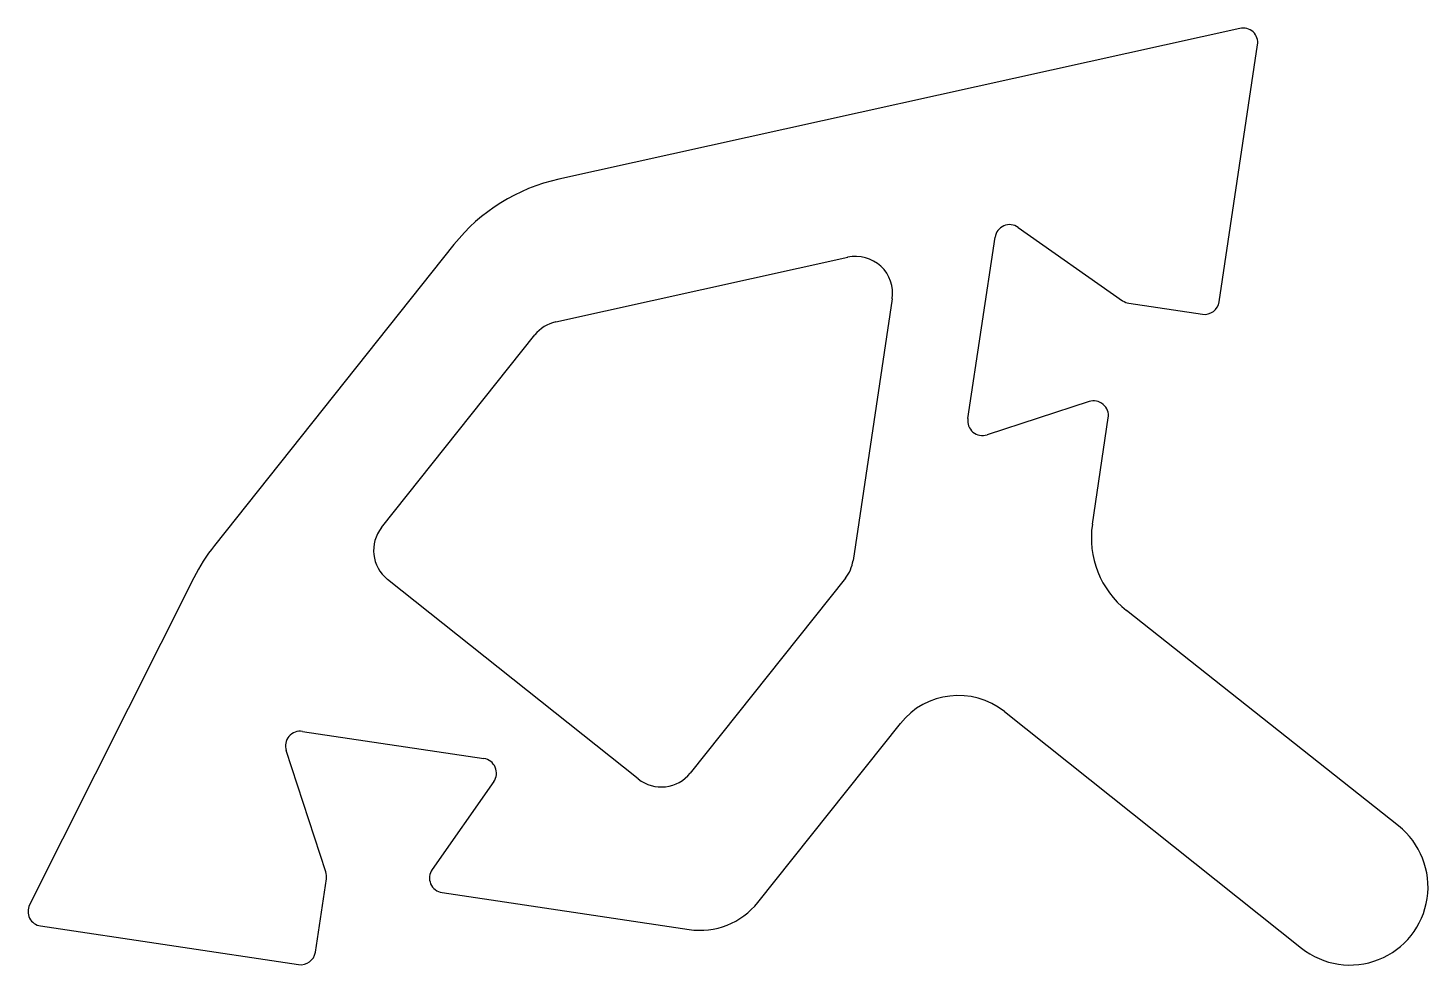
# Model space of a CAD drawing. Extents: x -24 to 24, y 11.4 to 43.5.
import ezdxf

# ---------------------------------------------------------------- set-up
doc = ezdxf.new("R2010")
doc.units = 0
doc.layers.get('0').update_dxf_attribs({"linetype": 'CONTINUOUS'})

msp = doc.modelspace()

# ---------------------------------------------------------------- linework, layer by layer
for p, q in [((17.566, 43.518), (-5.81, 38.343)), ((16.859, 34.132), (18.178, 42.947)), ((9.959, 36.688), (13.545, 34.169)), ((-9.406, 36.097), (-17.628, 25.765)), ((8.233, 30.123), (9.164, 36.347)), ((-5.913, 33.442), (4.107, 35.661)), ((5.637, 34.233), (4.293, 25.25)), ((13.762, 34.082), (16.281, 33.705)), ((-11.888, 26.389), (-6.633, 32.993)), ((12.392, 30.705), (8.892, 29.565)), ((12.505, 26.498), (13.052, 30.147)), ((-18.334, 24.661), (-23.971, 13.437)), ((-3.078, 17.755), (-11.685, 24.604)), ((4.031, 24.647), (-1.293, 17.958)), ((23.01, 16.142), (13.674, 23.539)), ((9.485, 20.064), (19.681, 11.95)), ((-14.605, 19.387), (-8.38, 18.456)), ((1.028, 13.516), (5.916, 19.658)), ((-13.805, 14.56), (-15.163, 18.727)), ((-8.04, 17.661), (-10.155, 14.649)), ((-14.162, 11.809), (-13.785, 14.328)), ((-9.815, 13.855), (-1.336, 12.585)), ((-23.592, 12.707), (-14.74, 11.381))]:
    msp.add_line(p, q)
for centre, radius, start, end in [((17.676, 43.022), 0.508, 351.487, 102.4837), ((-4.437, 32.143), 6.35, 102.4843, 141.487), ((9.667, 36.272), 0.508, 54.9219, 171.487), ((4.381, 34.421), 1.27, 351.487, 102.4862), ((13.837, 34.585), 0.508, 234.9219, 261.487), ((16.356, 34.208), 0.508, 261.487, 351.487), ((-5.639, 32.202), 1.27, 102.4862, 141.487), ((12.549, 30.222), 0.508, 351.487, 108.0521), ((8.735, 30.048), 0.508, 171.487, 288.0548), ((15.645, 26.028), 3.175, 171.487, 231.6127), ((-10.894, 25.598), 1.27, 141.487, 231.487), ((-12.659, 21.811), 6.35, 141.488, 153.3329), ((3.037, 25.438), 1.27, 321.487, 351.487), ((7.903, 18.077), 2.54, 51.4891, 141.4891), ((-14.68, 18.885), 0.508, 81.487, 198.0521), ((-8.456, 17.953), 0.508, 324.9247, 81.487), ((-2.287, 18.748), 1.27, 231.487, 321.487), ((21.348, 14.044), 2.677, 231.487, 51.614), ((-14.288, 14.403), 0.508, 351.487, 18.0548), ((-9.739, 14.357), 0.508, 144.9219, 261.487), ((-0.96, 15.098), 2.54, 261.487, 321.487), ((-23.517, 13.209), 0.508, 153.3342, 261.487), ((-14.665, 11.884), 0.508, 261.487, 351.487)]:
    msp.add_arc(centre, radius, start, end)

doc.saveas('drawing.dxf')
